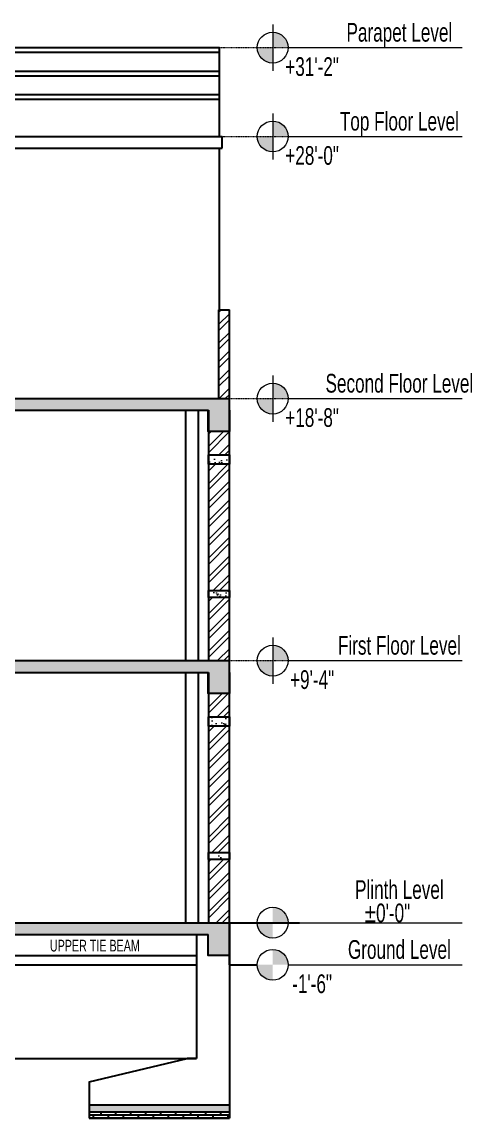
# Model space of a CAD drawing. Header units: inches. Extents: x -5142662 to -4941318, y -3361958 to -3160563.
# Drawn here: x -4999628.6 to -4999436.2, y -3261763.3 to -3261294.8 of the extents above; entities that cross this region are included whole.
import ezdxf

# ---------------------------------------------------------------- set-up
doc = ezdxf.new("R2010")
doc.units = ezdxf.units.IN
doc.header["$LTSCALE"] = 2
doc.header["$MEASUREMENT"] = 0
doc.linetypes.add('ACAD_ISO02W100', pattern=[15, 12, -3])
doc.linetypes.add('CENTER', pattern=[2, 1.25, -0.25, 0.25, -0.25])
doc.layers.get('0').update_dxf_attribs({"linetype": 'CONTINUOUS'})
for name, color, linetype, lineweight in [('Annotate-Bold.w', 187, 'CONTINUOUS', 18), ('Door-Window', 47, 'CONTINUOUS', 15), ('HATCH', 60, 'ACAD_ISO02W100', 13)]:
    doc.layers.add(name, color=color, linetype=linetype, lineweight=lineweight)
doc.styles.add('Arial', font='arial.ttf', dxfattribs={"width": 0.8, "height": 12})
pattern_1 = [(50, (2368.269, 1456.77), (7.172601826, -0.62752135), [0.75, -8.25]), (355, (2368.269, 1456.77), (-1.387513336, 7.521921337), [0.6, -6.6]), (100.45144446, (2368.8665, 1456.718), (5.785088467, 6.89439991), [0.63740192, -7.01142112]), (46.1842, (2368.269, 1458.77), (10.672413307, -1.655192808), [1.125, -12.375]), (96.63563549, (2369.158, 1458.632), (9.346619457, 9.741186008), [0.95610342, -10.5171376]), (351.184164, (2368.269, 1458.77), (9.34661945, 9.741186003), [0.9, -9.90000001]), (21, (2369.269, 1458.27), (5.969070521, -4.0261889067), [0.75, -8.25]), (326, (2369.269, 1458.27), (2.433153319, 7.2515004505), [0.6, -6.6]), (71.45144474, (2369.766, 1457.9346), (8.402223767, 3.225311528), [0.6374019, -7.01142112]), (37.5, (2368.2688, 1456.77), (0.1215985532, 3.3289385383), [0, -6.52, 0, -6.7, 0, -6.625]), (7.5, (2368.2688, 1456.77), (2.6306953744, 3.9441171188), [0, -3.82, 0, -6.37, 0, -2.525]), (327.5, (2366.0388, 1456.77), (5.3382243617, -0.2255487173), [0, -2.5, 0, -7.8, 0, -10.35]), (317.5, (2365.0388, 1456.77), (5.8318616934, 1.0010498233), [0, -3.25, 0, -5.18, 0, -7.35])]
pattern_2 = [(45, (2368.269, 1456.77), (-3.977475644, 3.977475644), []), (45, (2370.9204, 1456.77), (-3.977475644, 3.977475644), [])]

msp = doc.modelspace()

# ---------------------------------------------------------------- hatches: boundary and pattern name
at = {"ltscale": 0.5}
h = msp.add_hatch(dxfattribs=at)
h.set_pattern_fill('AR-CONC', color=256, style=0)
h.set_pattern_definition([(50, (46750.824, -485.118), (7.172601826, -0.62752135), [0.75, -8.25]), (355, (46750.824, -485.118), (-1.387513336, 7.521921337), [0.6, -6.6]), (100.4514, (46751.422, -485.1705), (5.785093817, 6.894395421), [0.6374019, -7.01142112]), (46.1842, (46750.824, -483.118), (10.672410486, -1.655190143), [1.125, -12.375]), (96.6356, (46751.713, -483.256), (9.346627055, 9.741178709), [0.95610288, -10.51713]), (351.1842, (46750.824, -483.118), (9.346619451, 9.74118601), [0.9, -9.9]), (21, (46751.824, -483.618), (5.969070521, -4.0261889067), [0.75, -8.25]), (326, (46751.824, -483.618), (2.433153319, 7.2515004505), [0.6, -6.6]), (71.4514, (46752.3214, -483.954), (8.402226286, 3.225304967), [0.6374019, -7.01142112]), (37.5, (46750.824, -485.1182), (0.1215985532, 3.3289385383), [0, -6.52, 0, -6.7, 0, -6.625]), (7.5, (46750.824, -485.118), (2.6306953744, 3.9441171188), [0, -3.82, 0, -6.37, 0, -2.525]), (327.5, (46748.594, -485.1182), (5.3382243617, -0.2255487173), [0, -2.5, 0, -7.8, 0, -10.35]), (317.5, (46747.594, -485.118), (5.8318616934, 1.0010498233), [0, -3.25, 0, -5.18, 0, -7.35])])
h.paths.add_polyline_path([(-4999786.99, -3261760.75), (-4999786.99, -3261757.75), (-4999846.99, -3261757.75), (-4999846.99, -3261760.75)])
h.paths.add_polyline_path([(-4999633.28, -3261760.75), (-4999633.28, -3261757.75), (-4999717.28, -3261757.75), (-4999717.28, -3261760.75)])
h.paths.add_polyline_path([(-4999599.9, -3261757.75), (-4999599.9, -3261760.75), (-4999539.9, -3261760.75), (-4999539.9, -3261757.75)])
h = msp.add_hatch(dxfattribs=at)
h.set_pattern_fill('AR-B816', color=256, scale=0.4, style=0)
h.set_pattern_definition([(0, (46750.824, -485.118), (0, 3.2), []), (90, (46750.824, -485.118), (-3.2, 3.2), [3.2, -3.2])])
h.paths.add_polyline_path([(-4999786.99, -3261763.25), (-4999786.99, -3261760.75), (-4999846.99, -3261760.75), (-4999846.99, -3261763.25)])
h.paths.add_polyline_path([(-4999717.28, -3261760.75), (-4999717.28, -3261763.25), (-4999633.28, -3261763.25), (-4999633.28, -3261760.75)])
h.paths.add_polyline_path([(-4999599.9, -3261760.75), (-4999599.9, -3261763.25), (-4999539.9, -3261763.25), (-4999539.9, -3261760.75)])
at = {"layer": 'Annotate-Bold.w', "ltscale": 0.005}
h = msp.add_hatch(color=256, dxfattribs=at)
h.dxf.hatch_style = 1
h.paths.add_polyline_path([(-4999521.37, -3261299.16), (-4999521.37, -3261305.75), (-4999514.77, -3261305.75, 0.414214)])
h.paths.add_polyline_path([(-4999521.37, -3261312.35), (-4999521.37, -3261305.75), (-4999527.97, -3261305.75, 0.414214)])
h = msp.add_hatch(color=256, dxfattribs=at)
h.dxf.hatch_style = 1
h.paths.add_polyline_path([(-4999521.37, -3261337.16), (-4999521.37, -3261343.75), (-4999514.77, -3261343.75, 0.414214)])
h.paths.add_polyline_path([(-4999521.37, -3261350.35), (-4999521.37, -3261343.75), (-4999527.97, -3261343.75, 0.414214)])
h = msp.add_hatch(color=256, dxfattribs=at)
h.dxf.hatch_style = 1
h.paths.add_polyline_path([(-4999521.37, -3261449.16), (-4999521.37, -3261455.75), (-4999514.77, -3261455.75, 0.414214)])
h.paths.add_polyline_path([(-4999521.37, -3261462.35), (-4999521.37, -3261455.75), (-4999527.97, -3261455.75, 0.414214)])
h = msp.add_hatch(color=256, dxfattribs=at)
h.dxf.hatch_style = 1
h.paths.add_polyline_path([(-4999521.37, -3261561.16), (-4999521.37, -3261567.75), (-4999514.77, -3261567.75, 0.414214)])
h.paths.add_polyline_path([(-4999521.37, -3261574.35), (-4999521.37, -3261567.75), (-4999527.97, -3261567.75, 0.414214)])
h = msp.add_hatch(color=256, dxfattribs=at)
h.dxf.hatch_style = 1
h.paths.add_polyline_path([(-4999521.37, -3261673.16), (-4999521.37, -3261679.75), (-4999514.77, -3261679.75, 0.414214)])
h.paths.add_polyline_path([(-4999521.37, -3261686.35), (-4999521.37, -3261679.75), (-4999527.97, -3261679.75, 0.414214)])
h = msp.add_hatch(color=256, dxfattribs=at)
h.dxf.hatch_style = 1
h.paths.add_polyline_path([(-4999521.37, -3261691.16), (-4999521.37, -3261697.75), (-4999514.77, -3261697.75, 0.414214)])
h.paths.add_polyline_path([(-4999521.37, -3261704.35), (-4999521.37, -3261697.75), (-4999527.97, -3261697.75, 0.414214)])
at = {"layer": 'Door-Window', "linetype": 'ByBlock'}
h = msp.add_hatch(dxfattribs=at)
h.set_pattern_fill('AR-CONC', color=256)
h.set_pattern_definition(pattern_1)
h.paths.add_polyline_path([(-4999670.78, -3261460.75), (-4999548.89, -3261460.75), (-4999548.89, -3261469.75), (-4999539.9, -3261469.75), (-4999539.9, -3261460.75), (-4999539.9, -3261455.75), (-4999722.53, -3261455.75), (-4999722.53, -3261460.75), (-4999679.78, -3261460.75), (-4999679.78, -3261469.75), (-4999670.78, -3261469.75)])
h = msp.add_hatch(dxfattribs=at)
h.set_pattern_fill('AR-CONC', color=256)
h.set_pattern_definition(pattern_1)
h.paths.add_polyline_path([(-4999539.9, -3261479.75), (-4999548.89, -3261479.75), (-4999548.89, -3261483.75), (-4999539.9, -3261483.75)])
h = msp.add_hatch(dxfattribs=at)
h.set_pattern_fill('AR-CONC', color=256)
h.set_pattern_definition(pattern_1)
h.paths.add_polyline_path([(-4999539.9, -3261537.75), (-4999548.89, -3261537.75), (-4999548.89, -3261540.75), (-4999539.9, -3261540.75)])
h = msp.add_hatch(dxfattribs=at)
h.set_pattern_fill('AR-CONC', color=256)
h.set_pattern_definition(pattern_1)
h.paths.add_polyline_path([(-4999679.78, -3261572.75), (-4999679.78, -3261581.75), (-4999670.78, -3261581.75), (-4999670.78, -3261572.75), (-4999548.89, -3261572.75), (-4999548.89, -3261581.75), (-4999539.9, -3261581.75), (-4999539.9, -3261572.75), (-4999539.9, -3261567.75), (-4999731.25, -3261567.75), (-4999724.11, -3261572.75)])
h = msp.add_hatch(dxfattribs=at)
h.set_pattern_fill('AR-CONC', color=256)
h.set_pattern_definition(pattern_1)
h.paths.add_polyline_path([(-4999539.9, -3261591.75), (-4999548.89, -3261591.75), (-4999548.89, -3261595.75), (-4999539.9, -3261595.75)])
h = msp.add_hatch(dxfattribs=at)
h.set_pattern_fill('AR-CONC', color=256)
h.set_pattern_definition(pattern_1)
h.paths.add_polyline_path([(-4999539.9, -3261649.75), (-4999548.89, -3261649.75), (-4999548.89, -3261652.75), (-4999539.9, -3261652.75)])
h = msp.add_hatch(dxfattribs=at)
h.set_pattern_fill('AR-CONC', color=256)
h.set_pattern_definition(pattern_1)
h.paths.add_polyline_path([(-4999679.78, -3261693.75), (-4999670.78, -3261693.75), (-4999670.78, -3261684.75), (-4999548.9, -3261684.75), (-4999548.9, -3261693.75), (-4999539.9, -3261693.75), (-4999539.9, -3261679.75), (-4999548.9, -3261679.75), (-4999731.25, -3261679.75), (-4999724.11, -3261684.75), (-4999679.78, -3261684.75)])
at = {"layer": 'HATCH', "ltscale": 0.01}
h = msp.add_hatch(dxfattribs=at)
h.set_pattern_fill('ANSI32', color=256, scale=15, style=0)
h.set_pattern_definition(pattern_2)
h.paths.add_polyline_path([(-4999539.9, -3261417.75), (-4999544.4, -3261417.75), (-4999544.4, -3261455.75), (-4999539.9, -3261455.75)])
h = msp.add_hatch(dxfattribs=at)
h.set_pattern_fill('ANSI32', color=256, scale=15, style=0)
h.set_pattern_definition(pattern_2)
h.paths.add_polyline_path([(-4999539.9, -3261479.75), (-4999539.9, -3261469.75), (-4999548.89, -3261469.75), (-4999548.89, -3261479.75)])
h = msp.add_hatch(dxfattribs=at)
h.set_pattern_fill('ANSI32', color=256, scale=15, style=0)
h.set_pattern_definition(pattern_2)
h.paths.add_polyline_path([(-4999539.9, -3261483.75), (-4999548.89, -3261483.75), (-4999548.89, -3261537.75), (-4999539.9, -3261537.75)])
h = msp.add_hatch(dxfattribs=at)
h.set_pattern_fill('ANSI32', color=256, scale=15, style=0)
h.set_pattern_definition(pattern_2)
h.paths.add_polyline_path([(-4999539.9, -3261540.75), (-4999548.89, -3261540.75), (-4999548.89, -3261567.75), (-4999539.9, -3261567.75)])
h = msp.add_hatch(dxfattribs=at)
h.set_pattern_fill('ANSI32', color=256, scale=15, style=0)
h.set_pattern_definition(pattern_2)
h.paths.add_polyline_path([(-4999539.9, -3261581.75), (-4999548.89, -3261581.75), (-4999548.89, -3261591.75), (-4999539.9, -3261591.75)])
h = msp.add_hatch(dxfattribs=at)
h.set_pattern_fill('ANSI32', color=256, scale=15, style=0)
h.set_pattern_definition(pattern_2)
h.paths.add_polyline_path([(-4999539.9, -3261595.75), (-4999548.89, -3261595.75), (-4999548.89, -3261649.75), (-4999539.9, -3261649.75)])
h = msp.add_hatch(dxfattribs=at)
h.set_pattern_fill('ANSI32', color=256, scale=15, style=0)
h.set_pattern_definition(pattern_2)
h.paths.add_polyline_path([(-4999539.9, -3261652.75), (-4999548.89, -3261652.75), (-4999548.89, -3261679.75), (-4999539.9, -3261679.75)])

# ---------------------------------------------------------------- linework, layer by layer
at = {"ltscale": 0.5}
for p, q in [((-4999882.81, -3261305.75), (-4999544.09, -3261305.75)), ((-4999663.53, -3261307.75), (-4999544.09, -3261307.75)), ((-4999544.09, -3261343.75), (-4999544.09, -3261305.75)), ((-4999663.53, -3261315.75), (-4999544.09, -3261315.75)), ((-4999663.53, -3261317.75), (-4999544.09, -3261317.75)), ((-4999663.53, -3261325.75), (-4999544.09, -3261325.75)), ((-4999663.53, -3261327.75), (-4999544.09, -3261327.75)), ((-4999837.91, -3261343.75), (-4999542.98, -3261343.75)), ((-4999542.98, -3261348.75), (-4999542.98, -3261343.75)), ((-4999670.78, -3261348.75), (-4999542.98, -3261348.75)), ((-4999544.09, -3261417.75), (-4999544.09, -3261348.75)), ((-4999544.4, -3261455.75), (-4999544.4, -3261417.75)), ((-4999544.4, -3261417.75), (-4999539.9, -3261417.75)), ((-4999539.9, -3261455.75), (-4999539.9, -3261417.75)), ((-4999722.53, -3261455.75), (-4999539.9, -3261455.75)), ((-4999539.9, -3261567.75), (-4999539.9, -3261455.75)), ((-4999670.78, -3261460.75), (-4999548.89, -3261460.75)), ((-4999558.6, -3261460.75), (-4999558.6, -3261567.75)), ((-4999553.09, -3261567.75), (-4999553.09, -3261460.75)), ((-4999548.89, -3261460.75), (-4999548.89, -3261567.75)), ((-4999722.53, -3261567.75), (-4999539.9, -3261567.75)), ((-4999539.9, -3261679.75), (-4999539.9, -3261567.75)), ((-4999670.78, -3261572.75), (-4999548.89, -3261572.75)), ((-4999558.6, -3261572.75), (-4999558.6, -3261679.75)), ((-4999553.09, -3261679.75), (-4999553.09, -3261572.75)), ((-4999548.89, -3261572.75), (-4999548.89, -3261679.75)), ((-4999722.53, -3261679.75), (-4999539.9, -3261679.75)), ((-4999539.9, -3261679.75), (-4999509.9, -3261679.75)), ((-4999539.9, -3261697.75), (-4999539.9, -3261679.75)), ((-4999670.78, -3261684.75), (-4999548.9, -3261684.75)), ((-4999553.9, -3261684.75), (-4999553.9, -3261737.75)), ((-4999668.28, -3261693.75), (-4999553.9, -3261693.75)), ((-4999668.28, -3261697.75), (-4999553.9, -3261697.75)), ((-4999539.9, -3261693.75), (-4999539.9, -3261763.25)), ((-4999539.9, -3261697.75), (-4999527.97, -3261697.75)), ((-4999682.28, -3261737.75), (-4999553.9, -3261737.75)), ((-4999599.9, -3261747.75), (-4999557.9, -3261737.75)), ((-4999553.9, -3261737.75), (-4999557.9, -3261737.75)), ((-4999599.9, -3261747.75), (-4999599.9, -3261757.75)), ((-4999539.9, -3261757.75), (-4999599.9, -3261757.75)), ((-4999599.9, -3261757.75), (-4999599.9, -3261763.25)), ((-4999539.9, -3261760.75), (-4999599.9, -3261760.75)), ((-4999539.9, -3261763.25), (-4999599.9, -3261763.25)), ((-4999599.9, -3261763.25), (-4999539.9, -3261763.25))]:
    msp.add_line(p, q, dxfattribs=at)
for points in [[(-4999539.9, -3261460.75), (-4999539.9, -3261469.75), (-4999548.9, -3261469.75), (-4999548.9, -3261460.75)], [(-4999539.9, -3261572.75), (-4999539.9, -3261581.75), (-4999548.9, -3261581.75), (-4999548.9, -3261572.75)], [(-4999548.9, -3261679.75), (-4999539.9, -3261679.75), (-4999539.9, -3261693.75), (-4999548.9, -3261693.75), (-4999548.9, -3261684.75)]]:
    msp.add_lwpolyline(points, dxfattribs=at)
for points in [[(-4999548.89, -3261479.75), (-4999539.9, -3261479.75), (-4999539.9, -3261483.75), (-4999548.89, -3261483.75)], [(-4999548.89, -3261537.75), (-4999539.9, -3261537.75), (-4999539.9, -3261540.75), (-4999548.89, -3261540.75)], [(-4999548.89, -3261591.75), (-4999539.9, -3261591.75), (-4999539.9, -3261595.75), (-4999548.89, -3261595.75)], [(-4999548.89, -3261649.75), (-4999539.9, -3261649.75), (-4999539.9, -3261652.75), (-4999548.89, -3261652.75)]]:
    msp.add_lwpolyline(points, close=True, dxfattribs=at)
at = {"layer": 'Annotate-Bold.w', "ltscale": 0.005}
for p, q in [((-4999521.35, -3261295.84), (-4999521.35, -3261315.63)), ((-4999521.35, -3261333.84), (-4999521.35, -3261353.63)), ((-4999521.35, -3261445.84), (-4999521.35, -3261465.63)), ((-4999521.35, -3261557.84), (-4999521.35, -3261577.63))]:
    msp.add_line(p, q, dxfattribs=at)
at = {"layer": 'Annotate-Bold.w', "linetype": 'CENTER', "ltscale": 0.01}
for p, q in [((-4999903.54, -3261305.75), (-4999514.77, -3261305.75)), ((-4999903.54, -3261343.75), (-4999514.77, -3261343.75)), ((-4999903.54, -3261455.75), (-4999514.77, -3261455.75)), ((-4999903.54, -3261567.75), (-4999514.77, -3261567.75)), ((-4999903.54, -3261679.75), (-4999514.77, -3261679.75))]:
    msp.add_line(p, q, dxfattribs=at)
at = {"layer": 'Annotate-Bold.w'}
for p, q in [((-4999514.77, -3261305.75), (-4999440.46, -3261305.75)), ((-4999514.77, -3261343.75), (-4999440.46, -3261343.75)), ((-4999514.77, -3261455.75), (-4999440.46, -3261455.75)), ((-4999514.77, -3261567.75), (-4999440.46, -3261567.75)), ((-4999514.77, -3261679.75), (-4999440.46, -3261679.75)), ((-4999514.77, -3261697.75), (-4999440.46, -3261697.75))]:
    msp.add_line(p, q, dxfattribs=at)
at = {"layer": 'Annotate-Bold.w', "ltscale": 0.005}
for centre in [(-4999521.37, -3261305.75), (-4999521.37, -3261343.75), (-4999521.37, -3261455.75), (-4999521.37, -3261567.75), (-4999521.37, -3261679.75), (-4999521.37, -3261697.75)]:
    msp.add_circle(centre, 6.6, dxfattribs=at)

# ---------------------------------------------------------------- texts
at = {"layer": 'Annotate-Bold.w', "ltscale": 0.005, "style": 'Arial'}
for s, insert, char_height, width, attachment_point in [('\\A1;{\\fArial Narrow|b0|i0|c0|p34;Parapet Level}', (-4999467.23, -3261295.2), 7.9962, 82.6277, 2), ('\\A1;\\pt55.97313;{\\fArial Narrow|b0|i0|c0|p34;+31\'-2"}', (-4999504.54, -3261317.96), 7.9962, 73.8752, 8), ('\\A1;{\\fArial Narrow|b0|i0|c0|p34;Top Floor Level}', (-4999467.23, -3261333.2), 7.9962, 82.6277, 2), ('\\A1;\\pt55.97313;{\\fArial Narrow|b0|i0|c0|p34;+28\'-0"}', (-4999504.54, -3261355.96), 7.9962, 73.8752, 8), ('\\A1;{\\fArial Narrow|b0|i0|c0|p34;Second Floor Level}', (-4999467.23, -3261445.2), 7.9962, 82.6277, 2), ('\\A1;\\pt55.97313;{\\fArial Narrow|b0|i0|c0|p34;+18\'-8"}', (-4999504.54, -3261467.96), 7.9962, 73.8752, 8), ('\\A1;{\\fArial Narrow|b0|i0|c0|p34;First Floor Level}', (-4999467.23, -3261557.2), 7.9962, 82.6277, 2), ('\\A1;\\pt55.97313;{\\fArial Narrow|b0|i0|c0|p34;+9\'-4"}', (-4999504.54, -3261579.96), 7.9962, 73.8752, 8), ('\\A1;{\\fArial Narrow|b0|i0|c0|p34;Plinth Level}', (-4999467.23, -3261661.58), 7.9962, 82.6277, 2), ('\\A1;\\pt55.97313;{\\fArial Narrow|b0|i0|c0|p34;±0\'-0"}', (-4999472.35, -3261679.68), 7.9962, 73.8752, 8), ('\\A1;{\\fArial Narrow|b0|i0|c0|p34;UPPER TIE BEAM}', (-4999597.39, -3261687.06), 5, 82.6277, 2), ('\\A1;{\\fArial Narrow|b0|i0|c0|p34;Ground Level}', (-4999467.23, -3261687.2), 7.9962, 82.6277, 2), ('\\A1;\\pt55.97313;{\\fArial Narrow|b0|i0|c0|p34;-1\'-6"}', (-4999504.54, -3261709.96), 7.9962, 73.8752, 8)]:
    msp.add_mtext(s, dxfattribs=dict(at, insert=insert, char_height=char_height, width=width, attachment_point=attachment_point))

doc.saveas('drawing.dxf')
